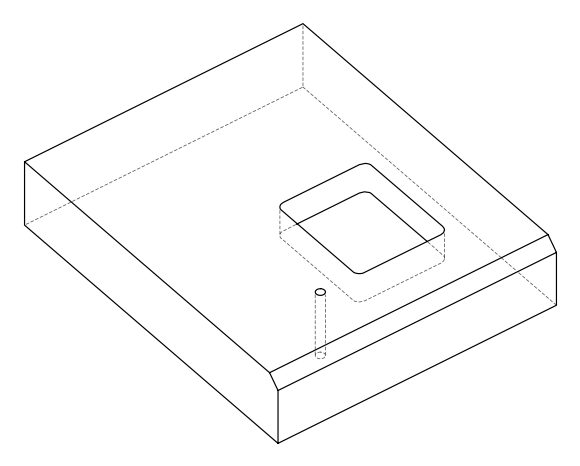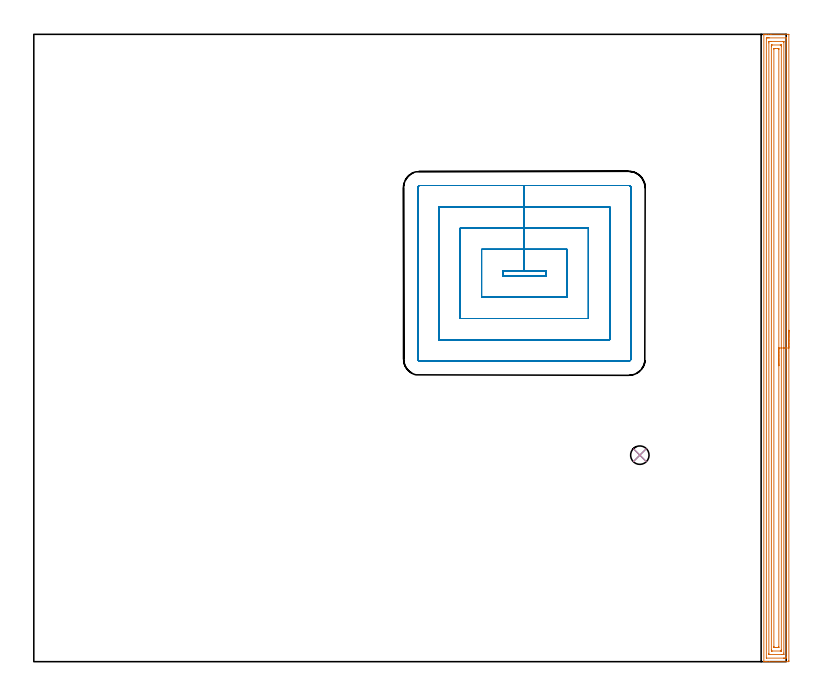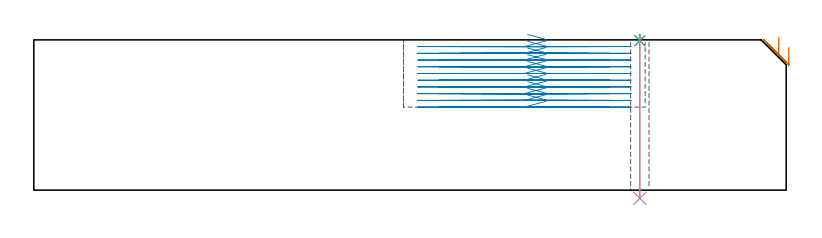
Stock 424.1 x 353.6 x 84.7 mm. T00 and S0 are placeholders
(PLAN: 4 operations, 3 tool changes, 41.5 min)
(1 AREA_MILL | FG_CHAMFER_SURFACE | UGT0205_001 | 14.46 min | 35151 mm3)
(2 MILL_RECTANGULAR_POCKET | POCKET_RECTANGULAR_STRAIGHT | NXT0201_012 | Follow Part, ap 4, ae 75% | 26.68 min | 590919 mm3)
(3 SPOT_DRILL | STEP1HOLE | NXT0321_9005460120000 | 0.03 min | 4 mm3)
(4 DRILL_THROUGH_HOLE_INTO_CENTER | STEP1HOLE | UGT0301_499 | 0.37 min | 7152 mm3)
(TOOL UGT0205_001 | Chamfer Mill 20 x 3 x 45 deg. | D20 FL50 Z2)
(TOOL NXT0201_012 | ENDMILL 16mm [2P460-1600-NA 1630] | D16 FL38 Z6)
(TOOL NXT0321_9005460120000 | NC Spot Drill, 142deg, 12mm, Carbide, Uncoated | D12 PA142 FL30 Z2)
(TOOL UGT0301_499 | Carbide Drill 10.4 mm | D10.4 PA118 FL87 Z2)
(OP 1 AREA_MILL)
G17 G21 G94 G90
T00 M6
G54
G17 G0 G90 X425.6 Y186.8 S1061 M3
G43 Z94.7 H0
Z80.6
G94 G1 Y186.762 Z79.728 F250.
Y186.648 Z78.864
Y186.459 Z78.012
Y186.197 Z77.18
Y185.863 Z76.374
Y185.46 Z75.6
Y184.991 Z74.864
Y184.46 Z74.172
Y183.871 Z73.529
Y183.228 Z72.94
Y182.536 Z72.409
Y181.8 Z71.94
Y181.026 Z71.537
Y180.22 Z71.203
Y179.388 Z70.941
Y178.536 Z70.752
Y177.672 Z70.638
Y176.8 Z70.6
Y0.631
X425.596 Y0.183 Z70.602
X425.592 Y0.01 Z70.606
X425.416 Y0. Z70.781
X414.586 Z81.609
X413.186 Z83.01
X412.824 Z83.371
X412.101 Z84.099
X411.864 Z84.336
X411.501 Y0.004 Z84.69
X411.5 Y0.005
Y0.184 Z84.7
Y353.416
Y353.595 Z84.69
X411.501 Y353.6 Z84.689
X411.864 Z84.335
X412.101 Z84.099
X412.824 Z83.371
X414.067 Z82.13
X415.467 Z80.729
X425.157 Z71.041
X425.418 Y353.598 Z70.779
X425.592 Y353.59 Z70.606
X425.599 Y353.414 Z70.599
X425.6 Y176.8 Z70.6
X424.186 Z72.014
X424.185 Y2.511 Z72.015
X424.184 Y2.419 Z72.016
X424.179 Y2.028 Z72.021
X423.799 Y2.009 Z72.401
X423.395 Y2.003 Z72.805
X422.927 Y2. Z73.273
X422.514 Z73.686
X413.011 Y2.001 Z83.189
X412.977 Y2.003 Z83.223
X412.941 Y2.009 Z83.259
X412.921 Y2.014 Z83.279
X412.92 Y2.042 Z83.28
X412.915 Y2.327 Z83.285
Y351.089
X412.916 Y351.181 Z83.284
X412.921 Y351.573 Z83.279
X413.301 Y351.591 Z82.899
X413.705 Y351.597 Z82.495
X414.173 Y351.6 Z82.027
X414.586 Z81.614
X424.089 Y351.599 Z72.111
X424.123 Y351.597 Z72.077
X424.159 Y351.591 Z72.041
X424.179 Y351.586 Z72.021
X424.18 Y351.558 Z72.02
X424.185 Y351.273 Z72.015
X424.186 Y176.8 Z72.014
X422.772 Z73.428
X422.771 Y4.841 Z73.429
X422.769 Y4.208 Z73.431
X422.767 Y4.078 Z73.433
X422.765 Y4.02 Z73.435
X422.71 Y4.008 Z73.49
X422.514 Y4.005 Z73.686
X421.838 Y4. Z74.362
X421.633 Z74.567
X414.79 Y4.001 Z81.41
X414.586 Y4.004 Z81.614
X414.382 Y4.01 Z81.818
X414.335 Y4.014 Z81.865
X414.333 Y4.052 Z81.867
X414.33 Y4.121 Z81.87
X414.329 Y4.208 Z81.871
X414.328 Y4.469 Z81.872
X414.329 Y348.759 Z81.871
X414.331 Y349.392 Z81.869
X414.333 Y349.522 Z81.867
X414.335 Y349.58 Z81.865
X414.39 Y349.592 Z81.81
X414.586 Y349.595 Z81.614
X415.262 Y349.6 Z80.938
X415.467 Z80.733
X422.31 Y349.599 Z73.89
X422.514 Y349.596 Z73.686
X422.718 Y349.59 Z73.482
X422.765 Y349.586 Z73.435
X422.767 Y349.548 Z73.433
X422.77 Y349.479 Z73.43
X422.771 Y349.392 Z73.429
X422.772 Y349.131 Z73.428
Y176.8
X421.357 Z74.843
Y6.891
X421.354 Y6.279 Z74.846
X421.351 Y6.072 Z74.849
X421.348 Y6.01 Z74.852
X421.3 Y6.007 Z74.9
X421.191 Y6.004 Z75.009
X420.752 Y6. Z75.448
X416.348 Z79.852
X415.909 Y6.004 Z80.291
X415.8 Y6.007 Z80.4
X415.752 Y6.01 Z80.448
X415.75 Y6.046 Z80.45
X415.747 Y6.144 Z80.453
X415.743 Y6.61 Z80.457
Y346.709
X415.745 Y347.321 Z80.455
X415.749 Y347.528 Z80.451
X415.751 Y347.59 Z80.449
X415.8 Y347.593 Z80.4
X415.909 Y347.596 Z80.291
X416.348 Y347.6 Z79.852
X420.752 Z75.448
X421.191 Y347.596 Z75.009
X421.299 Y347.593 Z74.901
X421.348 Y347.59 Z74.852
X421.35 Y347.554 Z74.85
X421.353 Y347.456 Z74.847
X421.357 Y346.99 Z74.843
Y176.8
X419.943 Z76.257
X419.942 Y8.388 Z76.258
X419.939 Y8.096 Z76.261
X419.936 Y8.017 Z76.264
X419.931 Y8.009 Z76.269
X419.913 Y8.005 Z76.287
X419.871 Y8.002 Z76.329
X419.659 Y8. Z76.541
X418.99 Z77.21
X417.897 Z78.303
X417.229 Y8.003 Z78.971
X417.185 Y8.006 Z79.015
X417.166 Y8.009 Z79.034
X417.162 Y8.169 Z79.038
X417.158 Y8.46 Z79.042
X417.157 Y8.606 Z79.043
X417.158 Y345.213 Z79.042
X417.161 Y345.504 Z79.039
X417.164 Y345.583 Z79.036
X417.169 Y345.591 Z79.031
X417.187 Y345.595 Z79.013
X417.229 Y345.598 Z78.971
X417.441 Y345.6 Z78.759
X418.11 Z78.09
X419.202 Z76.998
X419.871 Y345.597 Z76.329
X419.915 Y345.594 Z76.285
X419.934 Y345.591 Z76.266
X419.938 Y345.431 Z76.262
X419.942 Y345.14 Z76.258
X419.943 Y344.994 Z76.257
Y176.8
Y175.928 Z76.295
Y175.063 Z76.409
Y174.212 Z76.598
Y173.38 Z76.86
Y172.574 Z77.194
Y171.8 Z77.597
Y171.064 Z78.065
Y170.372 Z78.596
Y169.729 Z79.186
Y169.14 Z79.829
Y168.608 Z80.521
Y168.14 Z81.257
Y167.737 Z82.031
Y167.403 Z82.837
Y167.141 Z83.669
Y166.952 Z84.52
Y166.838 Z85.385
Y166.8 Z86.257
G0 Z94.7
M5
M2
(OP 2 MILL_RECTANGULAR_POCKET)
G17 G21 G94 G90
T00 M6
G54
G17 G0 G90 X278.359 Y217.4 S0 M3
G43 Z94.7 H1
Z87.7
G94 G1 X288.6 Z84.956 F250.
Y220.4 Z84.152
X276.5 Z80.91
X264.4 F500.
Y217.4
X288.6
Y220.4
X276.5
Y232.4
X252.4
Y205.4
X300.6
Y232.4
X276.5
Y244.4
X240.4
Y193.4
X312.6
Y244.4
X276.5
Y256.4
X228.4
Y181.4
X324.6
Y256.4
X276.5
Y268.4
X217.7
G3 X216.4 Y267.1 R1.3
G1 Y170.7
G3 X217.7 Y169.4 R1.3
G1 X335.3
G3 X336.6 Y170.7 R1.3
G1 Y267.1
G3 X335.3 Y268.4 R1.3
G1 X276.5
X275.5
G0 X278.359 Y217.4 Z83.91
G1 X288.6 Z81.166 F250.
Y220.4 Z80.362
X276.5 Z77.12
X264.4 F500.
Y217.4
X288.6
Y220.4
X276.5
Y232.4
X252.4
Y205.4
X300.6
Y232.4
X276.5
Y244.4
X240.4
Y193.4
X312.6
Y244.4
X276.5
Y256.4
X228.4
Y181.4
X324.6
Y256.4
X276.5
Y268.4
X217.7
G3 X216.4 Y267.1 R1.3
G1 Y170.7
G3 X217.7 Y169.4 R1.3
G1 X335.3
G3 X336.6 Y170.7 R1.3
G1 Y267.1
G3 X335.3 Y268.4 R1.3
G1 X276.5
X275.5
G0 X278.359 Y217.4 Z80.12
G1 X288.6 Z77.376 F250.
Y220.4 Z76.572
X276.5 Z73.33
X264.4 F500.
Y217.4
X288.6
Y220.4
X276.5
Y232.4
X252.4
Y205.4
X300.6
Y232.4
X276.5
Y244.4
X240.4
Y193.4
X312.6
Y244.4
X276.5
Y256.4
X228.4
Y181.4
X324.6
Y256.4
X276.5
Y268.4
X217.7
G3 X216.4 Y267.1 R1.3
G1 Y170.7
G3 X217.7 Y169.4 R1.3
G1 X335.3
G3 X336.6 Y170.7 R1.3
G1 Y267.1
G3 X335.3 Y268.4 R1.3
G1 X276.5
X275.5
G0 X278.359 Y217.4 Z76.33
G1 X288.6 Z73.586 F250.
Y220.4 Z72.782
X276.5 Z69.54
X264.4 F500.
Y217.4
X288.6
Y220.4
X276.5
Y232.4
X252.4
Y205.4
X300.6
Y232.4
X276.5
Y244.4
X240.4
Y193.4
X312.6
Y244.4
X276.5
Y256.4
X228.4
Y181.4
X324.6
Y256.4
X276.5
Y268.4
X217.7
G3 X216.4 Y267.1 R1.3
G1 Y170.7
G3 X217.7 Y169.4 R1.3
G1 X335.3
G3 X336.6 Y170.7 R1.3
G1 Y267.1
G3 X335.3 Y268.4 R1.3
G1 X276.5
X275.5
G0 X278.359 Y217.4 Z72.54
G1 X288.6 Z69.796 F250.
Y220.4 Z68.992
X276.5 Z65.75
X264.4 F500.
Y217.4
X288.6
Y220.4
X276.5
Y232.4
X252.4
Y205.4
X300.6
Y232.4
X276.5
Y244.4
X240.4
Y193.4
X312.6
Y244.4
X276.5
Y256.4
X228.4
Y181.4
X324.6
Y256.4
X276.5
Y268.4
X217.7
G3 X216.4 Y267.1 R1.3
G1 Y170.7
G3 X217.7 Y169.4 R1.3
G1 X335.3
G3 X336.6 Y170.7 R1.3
G1 Y267.1
G3 X335.3 Y268.4 R1.3
G1 X276.5
X275.5
G0 X278.359 Y217.4 Z68.75
G1 X288.6 Z66.006 F250.
Y220.4 Z65.202
X276.5 Z61.96
X264.4 F500.
Y217.4
X288.6
Y220.4
X276.5
Y232.4
X252.4
Y205.4
X300.6
Y232.4
X276.5
Y244.4
X240.4
Y193.4
X312.6
Y244.4
X276.5
Y256.4
X228.4
Y181.4
X324.6
Y256.4
X276.5
Y268.4
X217.7
G3 X216.4 Y267.1 R1.3
G1 Y170.7
G3 X217.7 Y169.4 R1.3
G1 X335.3
G3 X336.6 Y170.7 R1.3
G1 Y267.1
G3 X335.3 Y268.4 R1.3
G1 X276.5
X275.5
G0 X278.359 Y217.4 Z64.96
G1 X288.6 Z62.216 F250.
Y220.4 Z61.412
X276.5 Z58.17
X264.4 F500.
Y217.4
X288.6
Y220.4
X276.5
Y232.4
X252.4
Y205.4
X300.6
Y232.4
X276.5
Y244.4
X240.4
Y193.4
X312.6
Y244.4
X276.5
Y256.4
X228.4
Y181.4
X324.6
Y256.4
X276.5
Y268.4
X217.7
G3 X216.4 Y267.1 R1.3
G1 Y170.7
G3 X217.7 Y169.4 R1.3
G1 X335.3
G3 X336.6 Y170.7 R1.3
G1 Y267.1
G3 X335.3 Y268.4 R1.3
G1 X276.5
X275.5
G0 X278.359 Y217.4 Z61.17
G1 X288.6 Z58.426 F250.
Y220.4 Z57.622
X276.5 Z54.38
X264.4 F500.
Y217.4
X288.6
Y220.4
X276.5
Y232.4
X252.4
Y205.4
X300.6
Y232.4
X276.5
Y244.4
X240.4
Y193.4
X312.6
Y244.4
X276.5
Y256.4
X228.4
Y181.4
X324.6
Y256.4
X276.5
Y268.4
X217.7
G3 X216.4 Y267.1 R1.3
G1 Y170.7
G3 X217.7 Y169.4 R1.3
G1 X335.3
G3 X336.6 Y170.7 R1.3
G1 Y267.1
G3 X335.3 Y268.4 R1.3
G1 X276.5
X275.5
G0 X278.359 Y217.4 Z57.38
G1 X288.6 Z54.636 F250.
Y220.4 Z53.832
X276.5 Z50.59
X264.4 F500.
Y217.4
X288.6
Y220.4
X276.5
Y232.4
X252.4
Y205.4
X300.6
Y232.4
X276.5
Y244.4
X240.4
Y193.4
X312.6
Y244.4
X276.5
Y256.4
X228.4
Y181.4
X324.6
Y256.4
X276.5
Y268.4
X217.7
G3 X216.4 Y267.1 R1.3
G1 Y170.7
G3 X217.7 Y169.4 R1.3
G1 X335.3
G3 X336.6 Y170.7 R1.3
G1 Y267.1
G3 X335.3 Y268.4 R1.3
G1 X276.5
X275.5
G0 X278.359 Y217.4 Z53.59
G1 X288.6 Z50.846 F250.
Y220.4 Z50.042
X276.5 Z46.8
X264.4 F500.
Y217.4
X288.6
Y220.4
X276.5
Y232.4
X252.4
Y205.4
X300.6
Y232.4
X276.5
Y244.4
X240.4
Y193.4
X312.6
Y244.4
X276.5
Y256.4
X228.4
Y181.4
X324.6
Y256.4
X276.5
Y268.4
X217.7
G3 X216.4 Y267.1 R1.3
G1 Y170.7
G3 X217.7 Y169.4 R1.3
G1 X335.3
G3 X336.6 Y170.7 R1.3
G1 Y267.1
G3 X335.3 Y268.4 R1.3
G1 X276.5
X275.5
G0 Z94.7
M5
M2
(OP 3 SPOT_DRILL)
G17 G21 G94 G90
T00 M6
G54
G17 G0 G90 X341.6 Y116.4 S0 M3
G43 Z94.7 H0
G94 G81 G98 Z84.252 F250. R87.7
G80
M5
M2
(OP 4 DRILL_THROUGH_HOLE_INTO_CENTER)
G17 G21 G94 G90
T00 M6
G54
G17 G0 G90 X341.6 Y116.4 S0 M3
G43 Z94.7 H0
G94 G73 G98 Z-4.624 F250. Q9.925 R86.7
G80
M5
M2
